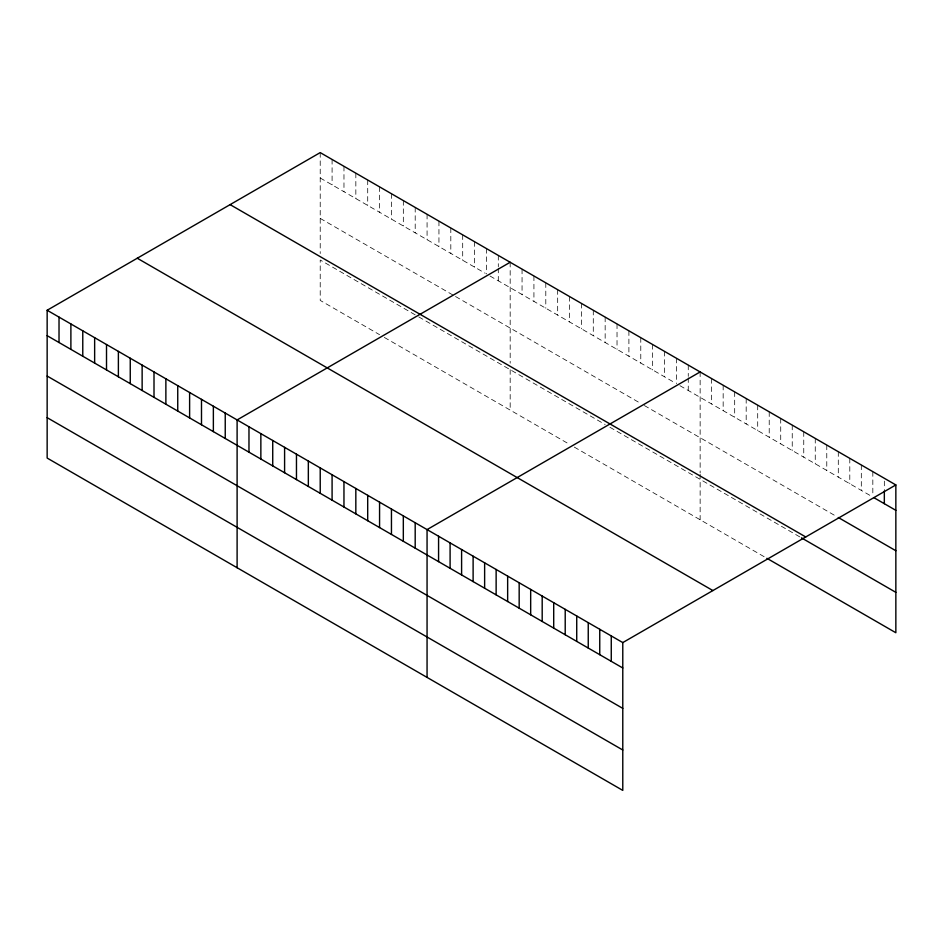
<?xml version="1.0" encoding="UTF-8"?>
<svg xmlns="http://www.w3.org/2000/svg" width="943" height="943" viewBox="0 0 943 943"><rect width="100%" height="100%" fill="white"/><g stroke="black" fill="none" stroke-linecap="round" stroke-linejoin="round"><path stroke-width="0.71" stroke-dasharray="4.71 3.54" d="M320.219 152.601L320.219 253.514M320.219 178.003L485.244 273.281M489.995 276.016L675.2 382.952M679.95 385.687L871.674 496.372M320.219 218.399L454.385 295.854M455.563 296.538L640.78 403.463M644.34 405.525L835.981 516.163M415.203 314.856L320.219 260.02L320.219 300.416L379.581 334.682M418.763 316.907L605.158 424.527M609.909 427.262L800.301 537.18M384.331 337.429L569.537 444.353M574.287 447.1L765.763 557.643M884.334 481.107L884.334 489.57M872.829 471.641L872.829 495.629M861.313 464.993L861.313 490.395M849.796 458.345L849.796 483.747M838.292 451.697L838.292 477.099M826.775 445.049L826.775 470.451M815.259 438.401L815.259 463.803M803.754 431.764L803.754 457.166M792.238 425.116L792.238 450.518M780.721 418.468L780.721 443.87M769.217 411.82L769.217 437.222M757.7 405.172L757.7 430.574M746.184 398.524L746.184 423.926M734.68 391.875L734.68 417.277M723.163 385.227L723.163 410.629M711.647 378.591L711.647 403.993M700.142 371.943L700.142 472.856M700.142 474.152L700.142 519.746M688.26 365.082L688.26 376.375M688.26 377.789L688.26 390.485M676.39 358.234L676.39 383.636M664.52 351.374L664.52 376.776M652.65 344.525L652.65 369.927M640.78 337.665L640.78 363.067M628.898 330.816L628.898 356.218M617.028 323.956L617.028 349.358M605.158 317.107L605.158 342.509M593.288 310.247L593.288 335.649M581.418 303.398L581.418 328.801M569.537 296.538L569.537 321.94M557.667 289.69L557.667 315.092M545.797 282.829L545.797 308.231M533.927 275.981L533.927 301.383M522.057 269.12L522.057 294.522M510.175 262.272L510.175 363.185M510.175 369.691L510.175 410.087M498.305 255.412L498.305 266.704M498.305 268.118L498.305 280.814M486.435 248.563L486.435 273.965M474.565 241.703L474.565 267.105M462.695 234.854L462.695 260.256M450.813 227.994L450.813 253.396M438.943 221.145L438.943 246.547M427.073 214.285L427.073 239.687M415.203 207.436L415.203 232.838M403.333 200.576L403.333 225.978M391.451 193.728L391.451 219.13M379.581 186.867L379.581 212.269M367.711 180.019L367.711 205.421M355.841 173.158L355.841 198.56M343.971 166.31L343.971 191.712M332.089 159.45L332.089 184.852"/><path stroke-width="1.41" d="M47.15 310.259L622.781 642.584L622.781 790.399L47.15 458.062L47.15 310.259L320.219 152.601L895.85 484.938L895.85 632.741L766.907 558.303M510.175 262.272L237.106 419.93L237.106 567.733M700.142 371.943L427.061 529.601L427.061 677.404M622.781 642.584L895.85 484.938M873.972 497.704L895.85 510.34M838.292 517.495L895.85 550.736M230.104 204.619L805.735 536.956M801.444 537.852L895.85 592.345M137.265 258.229L712.896 590.566M47.15 335.661L622.781 667.986M47.15 376.057L622.781 708.382M47.15 417.666L622.781 750.003M884.334 490.985L884.334 503.692M611.264 635.947L611.264 661.349M599.748 629.299L599.748 654.701M588.243 622.651L588.243 648.053M576.727 616.003L576.727 641.405M565.211 609.355L565.211 634.757M553.706 602.707L553.706 628.109M542.19 596.059L542.19 621.461M530.673 589.41L530.673 614.812M519.169 582.774L519.169 608.176M507.652 576.126L507.652 601.528M496.136 569.478L496.136 594.88M484.631 562.83L484.631 588.232M473.115 556.181L473.115 581.583M461.599 549.533L461.599 574.935M450.094 542.885L450.094 568.287M438.578 536.237L438.578 561.639M415.191 522.74L415.191 548.142M403.321 515.892L403.321 541.294M391.451 509.031L391.451 534.433M379.569 502.183L379.569 527.585M367.699 495.323L367.699 520.725M355.829 488.474L355.829 513.876M343.959 481.614L343.959 507.016M332.089 474.765L332.089 500.167M320.219 467.905L320.219 493.307M308.337 461.056L308.337 486.458M296.467 454.196L296.467 479.598M284.597 447.347L284.597 472.749M272.727 440.487L272.727 465.889M260.857 433.639L260.857 459.041M248.976 426.778L248.976 452.18M225.236 413.069L225.236 438.471M213.366 406.221L213.366 431.623M201.496 399.361L201.496 424.763M189.614 392.512L189.614 417.914M177.744 385.652L177.744 411.054M165.874 378.803L165.874 404.205M154.004 371.943L154.004 397.345M142.134 365.094L142.134 390.496M130.252 358.234L130.252 383.636M118.382 351.385L118.382 376.787M106.512 344.525L106.512 369.927M94.642 337.677L94.642 363.079M82.772 330.816L82.772 356.218M70.89 323.968L70.89 349.37M59.02 317.107L59.02 342.509"/></g></svg>
